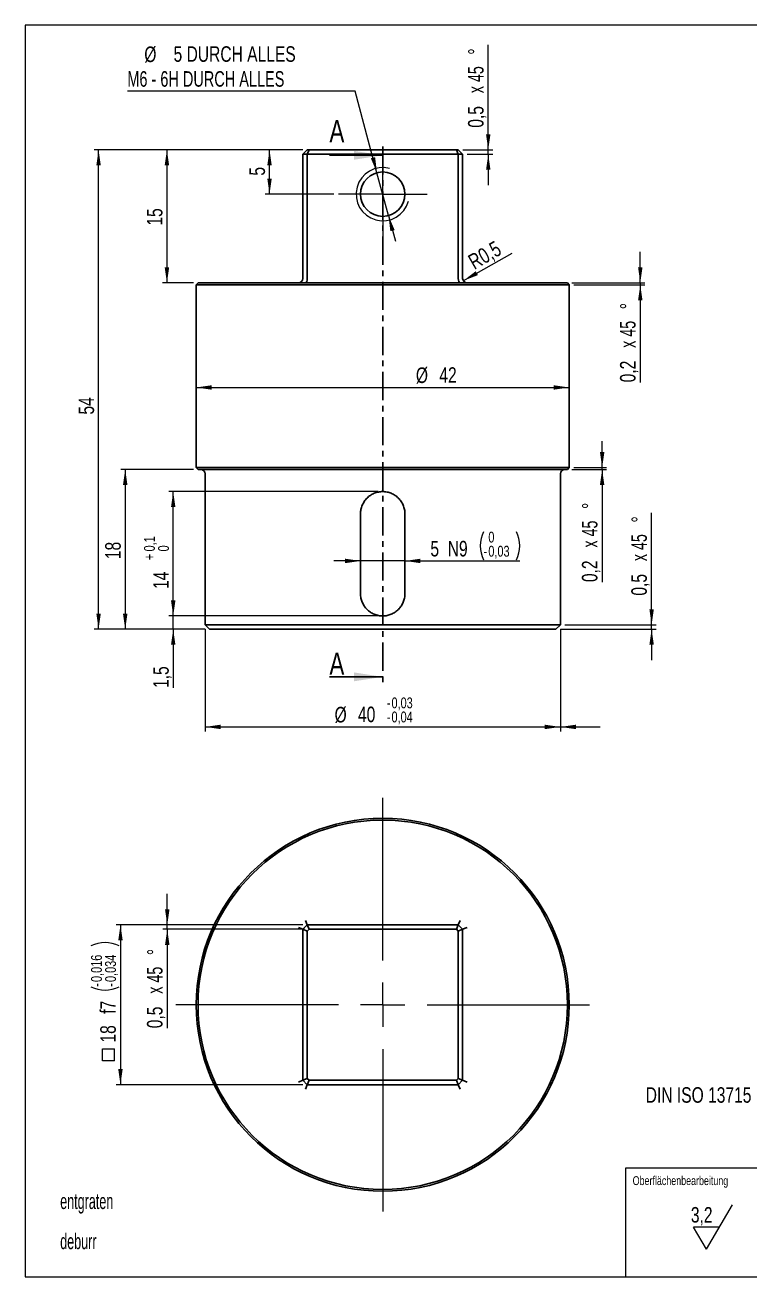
# Model space of a CAD drawing. Header units: millimetres. Extents: x 20 to 415, y 5 to 287.
# Drawn here: x 20 to 183.3, y 5 to 287 of the extents above; entities that cross this region are included whole.
import ezdxf
from ezdxf.enums import TextEntityAlignment as Align

# ---------------------------------------------------------------- set-up
doc = ezdxf.new("R2010")
doc.units = ezdxf.units.MM
doc.linetypes.add('CENTER', pattern=[10.16, 6.35, -1.27, 1.27, -1.27])
doc.styles.add('SLDTEXTSTYLE0', font='TXT', dxfattribs={"width": 0.75})
doc.styles.add('SLDTEXTSTYLE1', font='TXT', dxfattribs={"width": 0.605})
doc.styles.add('SLDTEXTSTYLE2', font='TXT', dxfattribs={"width": 0.697368})
doc.styles.add('SLDTEXTSTYLE3', font='TXT', dxfattribs={"width": 0.6875})
doc.dimstyles.new('SLDDIMSTYLE0', dxfattribs={"dimtxt": 3.5, "dimasz": 3.5, "dimexe": 0, "dimexo": 0.0625, "dimgap": 0.875, "dimtad": 0, "dimtih": 1, "dimtoh": 1, "dimdec": 6, "dimlfac": 0.5, "dimrnd": 1e-09, "dimzin": 12, "dimdsep": 46, "dimtxsty": 'SLDTEXTSTYLE0', "dimsah": 1, "dimcen": 0, "dimadec": 0, "dimazin": 3, "dimtfac": 1, "dimtdec": 1, "dimtmove": 0, "dimatfit": 3, "dimfxl": 1, "dimfrac": 2, "dimtolj": 1, "dimtzin": 12, "dimarcsym": 0})
doc.dimstyles.new('SLDDIMSTYLE1', dxfattribs={"dimtxt": 3.5, "dimasz": 3.5, "dimexe": 0, "dimexo": 0.0625, "dimgap": 0.875, "dimtad": 1, "dimlfac": 0.5, "dimrnd": 1e-09, "dimzin": 12, "dimdsep": 46, "dimtxsty": 'SLDTEXTSTYLE0', "dimsah": 1, "dimcen": 0.09, "dimadec": 0, "dimazin": 3, "dimtfac": 1, "dimtdec": 1, "dimtofl": 0, "dimtmove": 0, "dimatfit": 3, "dimfxl": 1, "dimfrac": 2, "dimtolj": 1, "dimtzin": 12, "dimarcsym": 0})
doc.dimstyles.new('SLDDIMSTYLE10', dxfattribs={"dimtxt": 3.5, "dimasz": 3.5, "dimexe": 0, "dimexo": 0.0625, "dimgap": 0.875, "dimtad": 1, "dimlfac": 0.5, "dimrnd": 1e-09, "dimzin": 12, "dimdsep": 46, "dimtxsty": 'SLDTEXTSTYLE0', "dimsah": 1, "dimcen": 0.09, "dimadec": 0, "dimazin": 3, "dimtol": 1, "dimtp": -0.016, "dimtm": 0.034, "dimtfac": 1, "dimtdec": 3, "dimtofl": 0, "dimtmove": 0, "dimatfit": 3, "dimfxl": 1, "dimfrac": 2, "dimtolj": 1, "dimarcsym": 0})
doc.dimstyles.new('SLDDIMSTYLE2', dxfattribs={"dimtxt": 3.5, "dimasz": 3.5, "dimexe": 0, "dimexo": 0.0625, "dimgap": 0.875, "dimtad": 1, "dimlfac": 0.5, "dimrnd": 1e-09, "dimdsep": 46, "dimtxsty": 'SLDTEXTSTYLE0', "dimsah": 1, "dimcen": 0.09, "dimadec": 0, "dimazin": 2, "dimtfac": 1, "dimtdec": 1, "dimtmove": 0, "dimatfit": 0, "dimfxl": 1, "dimfrac": 2, "dimtolj": 1, "dimtzin": 12, "dimarcsym": 0})
doc.dimstyles.new('SLDDIMSTYLE3', dxfattribs={"dimtxt": 3.5, "dimasz": 3.5, "dimexe": 0, "dimexo": 0.0625, "dimgap": 0.875, "dimtad": 1, "dimdec": 1, "dimlfac": 0.5, "dimrnd": 1e-09, "dimdsep": 46, "dimtxsty": 'SLDTEXTSTYLE0', "dimsah": 1, "dimcen": 0.09, "dimadec": 0, "dimazin": 2, "dimtfac": 1, "dimtdec": 1, "dimtmove": 0, "dimatfit": 0, "dimfxl": 1, "dimfrac": 2, "dimtolj": 1, "dimtzin": 12, "dimarcsym": 0})
doc.dimstyles.new('SLDDIMSTYLE4', dxfattribs={"dimtxt": 3.5, "dimasz": 3.5, "dimexe": 0, "dimexo": 0.0625, "dimgap": 0.875, "dimtad": 1, "dimlfac": 0.5, "dimrnd": 1e-09, "dimdsep": 46, "dimtxsty": 'SLDTEXTSTYLE0', "dimsah": 1, "dimcen": 0, "dimadec": 0, "dimazin": 2, "dimtfac": 1, "dimtdec": 1, "dimtofl": 0, "dimtmove": 1, "dimatfit": 3, "dimfxl": 1, "dimfrac": 2, "dimtolj": 1, "dimtzin": 12, "dimarcsym": 0})
doc.dimstyles.new('SLDDIMSTYLE5', dxfattribs={"dimtxt": 3.5, "dimasz": 3.5, "dimexe": 0, "dimexo": 0.0625, "dimgap": 0.875, "dimtad": 1, "dimlfac": 0.5, "dimrnd": 1e-09, "dimzin": 12, "dimdsep": 46, "dimtxsty": 'SLDTEXTSTYLE0', "dimsah": 1, "dimcen": 0.09, "dimadec": 0, "dimazin": 3, "dimtfac": 1, "dimtdec": 1, "dimtmove": 0, "dimatfit": 0, "dimfxl": 1, "dimfrac": 2, "dimtolj": 1, "dimtzin": 12, "dimarcsym": 0})
doc.dimstyles.new('SLDDIMSTYLE6', dxfattribs={"dimtxt": 3.5, "dimasz": 3.5, "dimexe": 0, "dimexo": 0.0625, "dimgap": 0.875, "dimtad": 1, "dimlfac": 0.5, "dimrnd": 1e-09, "dimzin": 12, "dimdsep": 46, "dimtxsty": 'SLDTEXTSTYLE0', "dimsah": 1, "dimcen": 0.09, "dimadec": 0, "dimazin": 3, "dimtol": 1, "dimtp": 0.1, "dimtfac": 1, "dimtdec": 1, "dimtofl": 0, "dimtmove": 0, "dimatfit": 3, "dimfxl": 1, "dimfrac": 2, "dimtolj": 1, "dimarcsym": 0})
doc.dimstyles.new('SLDDIMSTYLE7', dxfattribs={"dimtxt": 3.5, "dimasz": 3.5, "dimexe": 0, "dimexo": 0.0625, "dimgap": 0.875, "dimtad": 1, "dimlfac": 0.5, "dimrnd": 1e-09, "dimzin": 12, "dimdsep": 46, "dimtxsty": 'SLDTEXTSTYLE0', "dimsah": 1, "dimcen": 0.09, "dimadec": 0, "dimazin": 3, "dimtol": 1, "dimtm": 0.03, "dimtfac": 1, "dimtmove": 0, "dimatfit": 0, "dimfxl": 1, "dimfrac": 2, "dimtolj": 1, "dimarcsym": 0})
doc.dimstyles.new('SLDDIMSTYLE8', dxfattribs={"dimtxt": 3.5, "dimasz": 3.5, "dimexe": 0, "dimexo": 0.0625, "dimgap": 0.875, "dimtad": 1, "dimlfac": 0.5, "dimrnd": 1e-09, "dimzin": 12, "dimdsep": 46, "dimtxsty": 'SLDTEXTSTYLE0', "dimsah": 1, "dimcen": 0.09, "dimadec": 0, "dimazin": 3, "dimtol": 1, "dimtp": -0.03, "dimtm": 0.04, "dimtfac": 1, "dimtofl": 0, "dimtmove": 0, "dimatfit": 3, "dimfxl": 1, "dimfrac": 2, "dimtolj": 1, "dimarcsym": 0})

# ---------------------------------------------------------------- blocks, each defined once
blk = doc.blocks.new('SW_NOTE_0')
at = {"color": 0, "linetype": 'Continuous', "lineweight": 18, "insert": (0, 4.51), "char_height": 3.5, "attachment_point": 1, "style": 'SLDTEXTSTYLE0'}
blk.add_mtext('DIN ISO 13715', dxfattribs=at)
blk = doc.blocks.new('Werkstückkanten - DIN ISO 13715')
at = {"linetype": 'Continuous'}
for points in [[(20.88, 1.5), (22.42, 3.5), (22.88, 3.04)], [(42.09, 4.54), (40.09, 3), (41.63, 5)]]:
    blk.add_hatch(color=7, dxfattribs=at).paths.add_polyline_path(points, flags=0)
at = {"color": 7, "linetype": 'Continuous', "lineweight": 18}
for p, q in [((27.09, 7.71), (27.09, 12.71)), ((44.81, 12.71), (44.81, 7.71)), ((26.09, 6.71), (20.88, 1.5)), ((26.09, 6.71), (36.09, 6.71)), ((27.09, 7.71), (32.09, 7.71)), ((40.09, 3), (43.81, 6.71)), ((43.81, 6.71), (53.81, 6.71)), ((44.81, 7.71), (49.81, 7.71)), ((20.88, 1.5), (20.88, 4.5)), ((20.88, 1.5), (22.42, 3.5)), ((22.88, 3.04), (20.88, 1.5)), ((22.42, 3.5), (22.88, 3.04)), ((37.09, 3), (40.09, 3)), ((40.09, 3), (41.63, 5)), ((42.09, 4.54), (40.09, 3)), ((40.09, 3), (40.09, 0)), ((41.63, 5), (42.09, 4.54)), ((20.88, 1.5), (23.88, 1.5))]:
    blk.add_line(p, q, dxfattribs=at)
blk.add_blockref('SW_NOTE_0', (-11.25, 7.76), dxfattribs=at)
at = {"color": 7, "linetype": 'Continuous', "lineweight": 18, "style": 'SLDTEXTSTYLE0', "width": 0.75}
for tag, p in [('WERT_1', (27.35, 12.18)), ('WERT_2', (45.54, 12.18))]:
    blk.add_attdef(tag, text='', height=3.5, dxfattribs=at).set_placement(p, align=Align.TOP_LEFT)
blk = doc.blocks.new('SW_SFSYMBOL_0')
at = {"color": 0, "linetype": 'Continuous', "lineweight": 0}
for p, q in [((3.51, -5), (9.41, 5)), ((3.51, -5), (0.56, 0)), ((6.46, 0), (0.56, 0))]:
    blk.add_line(p, q, dxfattribs=at)
at = {"color": 0, "linetype": 'Continuous', "lineweight": 0, "insert": (0, 4.51), "char_height": 3.5, "attachment_point": 1, "style": 'SLDTEXTSTYLE0'}
blk.add_mtext('3,2', dxfattribs=at)
blk = doc.blocks.new('_D')
at = {"color": 7, "linetype": 'Continuous', "lineweight": 0}
for p, q in [((94.34, 272.1), (43.04, 272.1)), ((99.26, 253.73), (94.34, 272.1)), ((101.85, 244.07), (99.26, 253.73)), ((101.85, 244.07), (103.4, 238.28))]:
    blk.add_line(p, q, dxfattribs=at)
at = {"color": 7, "linetype": 'Continuous', "lineweight": 18}
for points in [[(99.26, 253.73), (98.84, 257.24), (97.87, 256.98)], [(101.85, 244.07), (102.27, 240.56), (103.24, 240.82)]]:
    blk.add_solid(points, dxfattribs=at)
at = {"color": 7, "linetype": 'Continuous', "lineweight": 18, "char_height": 3.5, "attachment_point": 1}
for s, insert, style in [('%%c', (46.86, 282.16), 'SLDTEXTSTYLE0'), ('5 DURCH ALLES', (53.45, 282.22), 'SLDTEXTSTYLE0'), ('M6 - 6H DURCH ALLES', (43.04, 276.61), 'SLDTEXTSTYLE2')]:
    blk.add_mtext(s, dxfattribs=dict(at, insert=insert, style=style))
blk = doc.blocks.new('_D_1')
at = {"color": 7, "linetype": 'Continuous', "lineweight": 0}
for p, q in [((82.56, 258.9), (74.06, 258.9)), ((75.06, 248.9), (75.06, 258.9)), ((89.56, 248.9), (74.06, 248.9))]:
    blk.add_line(p, q, dxfattribs=at)
at = {"color": 7, "linetype": 'Continuous', "lineweight": 18}
for points in [[(75.06, 258.9), (74.56, 255.4), (75.56, 255.4)], [(75.06, 248.9), (75.56, 252.4), (74.56, 252.4)]]:
    blk.add_solid(points, dxfattribs=at)
at = {"color": 7, "linetype": 'Continuous', "lineweight": 18, "insert": (70.54, 253.08), "char_height": 3.5, "attachment_point": 1, "rotation": 90, "style": 'SLDTEXTSTYLE0'}
blk.add_mtext('5', dxfattribs=at)
blk = doc.blocks.new('_D_2')
at = {"color": 7, "linetype": 'Continuous', "lineweight": 0}
for p, q in [((82.56, 258.9), (50.95, 258.9)), ((51.95, 258.9), (51.95, 228.9)), ((57.96, 228.9), (50.95, 228.9))]:
    blk.add_line(p, q, dxfattribs=at)
at = {"color": 7, "linetype": 'Continuous', "lineweight": 18}
for points in [[(51.95, 258.9), (51.45, 255.4), (52.45, 255.4)], [(51.95, 228.9), (52.45, 232.4), (51.45, 232.4)]]:
    blk.add_solid(points, dxfattribs=at)
at = {"color": 7, "linetype": 'Continuous', "lineweight": 18, "insert": (47.44, 241.82), "char_height": 3.5, "attachment_point": 1, "rotation": 90, "style": 'SLDTEXTSTYLE0'}
blk.add_mtext('15', dxfattribs=at)
blk = doc.blocks.new('_D_3')
at = {"color": 7, "linetype": 'Continuous', "lineweight": 0}
blk.add_line((58.56, 205.36), (142.56, 205.36), dxfattribs=at)
at = {"color": 7, "linetype": 'Continuous', "lineweight": 18}
for points in [[(58.56, 205.36), (62.06, 204.86), (62.06, 205.86)], [(142.56, 205.36), (139.06, 205.86), (139.06, 204.86)]]:
    blk.add_solid(points, dxfattribs=at)
at = {"color": 7, "linetype": 'Continuous', "lineweight": 18, "char_height": 3.5, "attachment_point": 1, "style": 'SLDTEXTSTYLE0'}
for s, insert in [('%%c', (108.02, 209.87)), ('42', (113.3, 209.92))]:
    blk.add_mtext(s, dxfattribs=dict(at, insert=insert))
blk = doc.blocks.new('_D_4')
at = {"color": 7, "linetype": 'Continuous', "lineweight": 0}
for p, q in [((124.32, 258.9), (124.32, 282.56)), ((118.56, 258.9), (125.32, 258.9)), ((119.56, 257.9), (125.32, 257.9)), ((124.32, 257.9), (124.32, 258.9)), ((124.32, 257.9), (124.32, 250.9))]:
    blk.add_line(p, q, dxfattribs=at)
at = {"color": 7, "linetype": 'Continuous', "lineweight": 18}
for points in [[(124.32, 258.9), (124.82, 262.4), (123.82, 262.4)], [(124.32, 257.9), (123.82, 254.4), (124.82, 254.4)]]:
    blk.add_solid(points, dxfattribs=at)
at = {"color": 7, "linetype": 'Continuous', "lineweight": 18, "char_height": 3.5, "attachment_point": 1, "rotation": 90}
for s, insert, style in [('%%d', (119.81, 280.33), 'SLDTEXTSTYLE0'), ('x 45', (119.76, 271.65), 'SLDTEXTSTYLE3'), ('0,5', (119.76, 263.87), 'SLDTEXTSTYLE0')]:
    blk.add_mtext(s, dxfattribs=dict(at, insert=insert, style=style))
blk = doc.blocks.new('_D_5')
at = {"color": 7, "linetype": 'Continuous', "lineweight": 0}
for p, q in [((149.97, 187.3), (149.97, 193.3)), ((143.16, 186.9), (150.97, 186.9)), ((143.56, 187.3), (150.97, 187.3)), ((149.97, 186.9), (149.97, 187.3)), ((149.97, 186.9), (149.97, 161.52))]:
    blk.add_line(p, q, dxfattribs=at)
at = {"color": 7, "linetype": 'Continuous', "lineweight": 18}
for points in [[(149.97, 187.3), (150.47, 190.8), (149.47, 190.8)], [(149.97, 186.9), (149.47, 183.4), (150.47, 183.4)]]:
    blk.add_solid(points, dxfattribs=at)
at = {"color": 7, "linetype": 'Continuous', "lineweight": 18, "char_height": 3.5, "attachment_point": 1, "rotation": 90}
for s, insert, style in [('%%d', (145.46, 177.99), 'SLDTEXTSTYLE0'), ('x 45', (145.41, 169.3), 'SLDTEXTSTYLE3'), ('0,2', (145.41, 161.52), 'SLDTEXTSTYLE0')]:
    blk.add_mtext(s, dxfattribs=dict(at, insert=insert, style=style))
blk = doc.blocks.new('_D_6')
at = {"color": 7, "linetype": 'Continuous', "lineweight": 0}
for p, q in [((158.56, 228.9), (158.56, 235.9)), ((143.16, 228.9), (159.56, 228.9)), ((143.56, 228.5), (159.56, 228.5)), ((158.56, 228.9), (158.56, 228.5)), ((158.56, 228.5), (158.56, 206.51))]:
    blk.add_line(p, q, dxfattribs=at)
at = {"color": 7, "linetype": 'Continuous', "lineweight": 18}
for points in [[(158.56, 228.9), (159.06, 232.4), (158.06, 232.4)], [(158.56, 228.5), (158.06, 225), (159.06, 225)]]:
    blk.add_solid(points, dxfattribs=at)
at = {"color": 7, "linetype": 'Continuous', "lineweight": 18, "char_height": 3.5, "attachment_point": 1, "rotation": 90}
for s, insert, style in [('%%d', (154.04, 222.98), 'SLDTEXTSTYLE0'), ('x 45', (153.99, 214.29), 'SLDTEXTSTYLE3'), ('0,2', (153.99, 206.51), 'SLDTEXTSTYLE0')]:
    blk.add_mtext(s, dxfattribs=dict(at, insert=insert, style=style))
blk = doc.blocks.new('_D_7')
at = {"color": 7, "linetype": 'Continuous', "lineweight": 0}
blk.add_line((118.69, 229.4), (129.74, 235.58), dxfattribs=at)
at = {"color": 7, "linetype": 'Continuous', "lineweight": 18}
blk.add_solid([(118.69, 229.4), (121.99, 230.67), (121.5, 231.55)], dxfattribs=at)
at = {"color": 7, "linetype": 'Continuous', "lineweight": 18, "insert": (119.43, 234.84), "char_height": 3.5, "attachment_point": 1, "rotation": 30, "style": 'SLDTEXTSTYLE0'}
blk.add_mtext('R0,5', dxfattribs=at)
blk = doc.blocks.new('_D_8')
at = {"color": 7, "linetype": 'Continuous', "lineweight": 0}
for p, q in [((53.37, 153.9), (53.37, 159.9)), ((99.56, 153.9), (52.37, 153.9)), ((53.37, 150.9), (53.37, 153.9)), ((60.56, 150.9), (52.37, 150.9)), ((53.37, 150.9), (53.37, 137.67))]:
    blk.add_line(p, q, dxfattribs=at)
at = {"color": 7, "linetype": 'Continuous', "lineweight": 18}
for points in [[(53.37, 153.9), (53.87, 157.4), (52.87, 157.4)], [(53.37, 150.9), (52.87, 147.4), (53.87, 147.4)]]:
    blk.add_solid(points, dxfattribs=at)
at = {"color": 7, "linetype": 'Continuous', "lineweight": 18, "insert": (48.86, 137.67), "char_height": 3.5, "attachment_point": 1, "rotation": 90, "style": 'SLDTEXTSTYLE0'}
blk.add_mtext('1,5', dxfattribs=at)
blk = doc.blocks.new('_D_9')
at = {"color": 7, "linetype": 'Continuous', "lineweight": 0}
for p, q in [((99.56, 181.9), (52.37, 181.9)), ((53.37, 153.9), (53.37, 181.9)), ((99.56, 153.9), (52.37, 153.9))]:
    blk.add_line(p, q, dxfattribs=at)
at = {"color": 7, "linetype": 'Continuous', "lineweight": 18}
for points in [[(53.37, 181.9), (52.87, 178.4), (53.87, 178.4)], [(53.37, 153.9), (53.87, 157.4), (52.87, 157.4)]]:
    blk.add_solid(points, dxfattribs=at)
at = {"color": 7, "linetype": 'Continuous', "lineweight": 18, "attachment_point": 1, "rotation": 90, "style": 'SLDTEXTSTYLE0'}
for s, insert, char_height in [('0,1', (46.79, 168.43), 2.45), ('0', (49.96, 168.43), 2.45), ('+', (46.79, 166.45), 2.45), ('14', (48.86, 159.98), 3.5)]:
    blk.add_mtext(s, dxfattribs=dict(at, insert=insert, char_height=char_height))
blk = doc.blocks.new('_D_10')
at = {"color": 7, "linetype": 'Continuous', "lineweight": 0}
for p, q in [((95.56, 166.29), (89.56, 166.29)), ((105.56, 166.29), (95.56, 166.29)), ((105.56, 166.29), (131.42, 166.29))]:
    blk.add_line(p, q, dxfattribs=at)
at = {"color": 7, "linetype": 'Continuous', "lineweight": 18}
for centre, start, end in [((129.59, 169.71), 153.4349, 206.5651), ((124.34, 169.71), 333.4349, 26.5651)]:
    blk.add_arc(centre, 7.08, start, end, dxfattribs=at)
for points in [[(95.56, 166.29), (92.06, 166.79), (92.06, 165.79)], [(105.56, 166.29), (109.06, 165.79), (109.06, 166.79)]]:
    blk.add_solid(points, dxfattribs=at)
at = {"color": 7, "linetype": 'Continuous', "lineweight": 18, "attachment_point": 1, "style": 'SLDTEXTSTYLE0'}
for s, insert, char_height in [('0', (124.34, 172.87), 2.45), ('5', (111.29, 170.8), 3.5), ('N9', (115.19, 170.8), 3.5), ('0,03', (124.34, 169.7), 2.45), ('-', (123.25, 169.7), 2.45)]:
    blk.add_mtext(s, dxfattribs=dict(at, insert=insert, char_height=char_height))
blk = doc.blocks.new('_D_11')
at = {"color": 7, "linetype": 'Continuous', "lineweight": 0}
for p, q in [((60.56, 150.9), (60.56, 127.9)), ((140.56, 150.9), (140.56, 127.9)), ((60.56, 128.9), (140.56, 128.9)), ((140.56, 128.9), (149.55, 128.9))]:
    blk.add_line(p, q, dxfattribs=at)
at = {"color": 7, "linetype": 'Continuous', "lineweight": 18}
for points in [[(60.56, 128.9), (64.06, 128.4), (64.06, 129.4)], [(140.56, 128.9), (137.06, 129.4), (137.06, 128.4)], [(140.56, 128.9), (144.06, 128.4), (144.06, 129.4)]]:
    blk.add_solid(points, dxfattribs=at)
at = {"color": 7, "linetype": 'Continuous', "lineweight": 18, "attachment_point": 1, "style": 'SLDTEXTSTYLE0'}
for s, insert, char_height in [('0,03', (102.53, 135.54), 2.45), ('%%c', (89.71, 133.41), 3.5), ('40', (94.98, 133.47), 3.5), ('-', (101.45, 135.54), 2.45), ('-', (101.45, 132.37), 2.45), ('0,04', (102.53, 132.37), 2.45)]:
    blk.add_mtext(s, dxfattribs=dict(at, insert=insert, char_height=char_height))
blk = doc.blocks.new('_D_12')
at = {"color": 7, "linetype": 'Continuous', "lineweight": 0}
for p, q in [((161.11, 151.9), (161.11, 177.15)), ((140.56, 150.9), (162.11, 150.9)), ((141.56, 151.9), (162.11, 151.9)), ((161.11, 150.9), (161.11, 151.9)), ((161.11, 150.9), (161.11, 143.9))]:
    blk.add_line(p, q, dxfattribs=at)
at = {"color": 7, "linetype": 'Continuous', "lineweight": 18}
for points in [[(161.11, 151.9), (161.61, 155.4), (160.61, 155.4)], [(161.11, 150.9), (160.61, 147.4), (161.61, 147.4)]]:
    blk.add_solid(points, dxfattribs=at)
at = {"color": 7, "linetype": 'Continuous', "lineweight": 18, "char_height": 3.5, "attachment_point": 1, "rotation": 90}
for s, insert, style in [('%%d', (156.59, 174.93), 'SLDTEXTSTYLE0'), ('x 45', (156.54, 166.24), 'SLDTEXTSTYLE3'), ('0,5', (156.54, 158.47), 'SLDTEXTSTYLE0')]:
    blk.add_mtext(s, dxfattribs=dict(at, insert=insert, style=style))
blk = doc.blocks.new('_D_13')
at = {"color": 7, "linetype": 'Continuous', "lineweight": 0}
for p, q in [((57.96, 186.9), (41.56, 186.9)), ((42.56, 186.9), (42.56, 150.9)), ((60.56, 150.9), (41.56, 150.9))]:
    blk.add_line(p, q, dxfattribs=at)
at = {"color": 7, "linetype": 'Continuous', "lineweight": 18}
for points in [[(42.56, 186.9), (42.06, 183.4), (43.06, 183.4)], [(42.56, 150.9), (43.06, 154.4), (42.06, 154.4)]]:
    blk.add_solid(points, dxfattribs=at)
at = {"color": 7, "linetype": 'Continuous', "lineweight": 18, "insert": (38.04, 166.69), "char_height": 3.5, "attachment_point": 1, "rotation": 90, "style": 'SLDTEXTSTYLE0'}
blk.add_mtext('18', dxfattribs=at)
blk = doc.blocks.new('_D_14')
at = {"color": 7, "linetype": 'Continuous', "lineweight": 0}
for p, q in [((82.56, 258.9), (35.56, 258.9)), ((36.56, 150.9), (36.56, 258.9)), ((60.56, 150.9), (35.56, 150.9))]:
    blk.add_line(p, q, dxfattribs=at)
at = {"color": 7, "linetype": 'Continuous', "lineweight": 18}
for points in [[(36.56, 258.9), (36.06, 255.4), (37.06, 255.4)], [(36.56, 150.9), (37.06, 154.4), (36.06, 154.4)]]:
    blk.add_solid(points, dxfattribs=at)
at = {"color": 7, "linetype": 'Continuous', "lineweight": 18, "insert": (32.04, 199.26), "char_height": 3.5, "attachment_point": 1, "rotation": 90, "style": 'SLDTEXTSTYLE0'}
blk.add_mtext('54', dxfattribs=at)
blk = doc.blocks.new('SW_CENTERMARKSYMBOL_0')
at = {"color": 0, "linetype": 'Continuous', "lineweight": 18}
for p, q in [((0, 5), (0, 10)), ((0, 0), (0, 5)), ((-5, 0), (-10, 0)), ((0, 0), (-5, 0)), ((0, 0), (0, -5)), ((0, 0), (5, 0)), ((5, 0), (10, 0)), ((0, -5), (0, -10))]:
    blk.add_line(p, q, dxfattribs=at)
blk = doc.blocks.new('SW_SYMBOL_MOD_BOX')
at = {"color": 0, "linetype": 'Continuous', "lineweight": 18}
for p, q in [((200, 200), (200, 800)), ((200, 800), (800, 800)), ((800, 800), (800, 200)), ((200, 200), (800, 200))]:
    blk.add_line(p, q, dxfattribs=at)
blk = doc.blocks.new('_D_15')
at = {"color": 7, "linetype": 'Continuous', "lineweight": 0}
for p, q in [((82.56, 84.31), (40.49, 84.31)), ((41.49, 84.31), (41.49, 48.31)), ((82.56, 48.31), (40.49, 48.31))]:
    blk.add_line(p, q, dxfattribs=at)
at = {"color": 7, "linetype": 'Continuous', "lineweight": 18}
for centre, start, end in [((38.02, 73.25), 63.4349, 116.5651), ((38.02, 76.69), 243.4349, 296.5651)]:
    blk.add_arc(centre, 7.08, start, end, dxfattribs=at)
for points in [[(41.49, 84.31), (40.99, 80.81), (41.99, 80.81)], [(41.49, 48.31), (41.99, 51.81), (40.99, 51.81)]]:
    blk.add_solid(points, dxfattribs=at)
at = {"color": 7, "linetype": 'Continuous', "lineweight": 18, "xscale": 0.0044707031, "yscale": 0.0044707031, "zscale": 0.0044707031, "rotation": 90}
blk.add_blockref('SW_SYMBOL_MOD_BOX', (41.01, 52.8), dxfattribs=at)
at = {"color": 7, "linetype": 'Continuous', "lineweight": 18, "attachment_point": 1, "rotation": 90, "style": 'SLDTEXTSTYLE0'}
for s, insert, char_height in [('0,016', (34.86, 71.44), 2.45), ('0,034', (38.03, 71.44), 2.45), ('-', (34.86, 70.36), 2.45), ('-', (38.03, 70.36), 2.45), ('f7', (36.93, 64.29), 3.5), ('18', (36.93, 57.8), 3.5)]:
    blk.add_mtext(s, dxfattribs=dict(at, insert=insert, char_height=char_height))
blk = doc.blocks.new('_D_16')
at = {"color": 7, "linetype": 'Continuous', "lineweight": 0}
for p, q in [((52.03, 84.31), (52.03, 91.31)), ((82.56, 84.31), (51.03, 84.31)), ((82.97, 83.31), (51.03, 83.31)), ((52.03, 83.31), (52.03, 84.31)), ((52.03, 83.31), (52.03, 61.02))]:
    blk.add_line(p, q, dxfattribs=at)
at = {"color": 7, "linetype": 'Continuous', "lineweight": 18}
for points in [[(52.03, 84.31), (52.53, 87.81), (51.53, 87.81)], [(52.03, 83.31), (51.53, 79.81), (52.53, 79.81)]]:
    blk.add_solid(points, dxfattribs=at)
at = {"color": 7, "linetype": 'Continuous', "lineweight": 18, "char_height": 3.5, "attachment_point": 1, "rotation": 90}
for s, insert, style in [('%%d', (47.52, 77.49), 'SLDTEXTSTYLE0'), ('x 45', (47.46, 68.8), 'SLDTEXTSTYLE3'), ('0,5', (47.46, 61.02), 'SLDTEXTSTYLE0')]:
    blk.add_mtext(s, dxfattribs=dict(at, insert=insert, style=style))
blk = doc.blocks.new('SW_CENTERMARKSYMBOL_1')
at = {"color": 0, "linetype": 'Continuous', "lineweight": 18}
for p, q in [((0, 10), (0, 46.6)), ((0, 0), (0, 5)), ((-10, 0), (-46.6, 0)), ((0, 0), (-5, 0)), ((0, 0), (0, -5)), ((0, 0), (5, 0)), ((10, 0), (46.6, 0)), ((0, -10), (0, -46.6))]:
    blk.add_line(p, q, dxfattribs=at)

msp = doc.modelspace()

# ---------------------------------------------------------------- linework, layer by layer
at = {"color": 7, "linetype": 'Continuous', "lineweight": 18}
for p, q in [((20, 287), (20, 5)), ((415, 287), (20, 287)), ((230, 29.4754958), (155.2110187, 29.4754958)), ((155.2110187, 29.4754958), (155.2110187, 5)), ((20, 5), (415, 5))]:
    msp.add_line(p, q, dxfattribs=at)
at = {"color": 7, "linetype": 'CENTER', "lineweight": 25}
msp.add_line((100.5564869, 259.6587035), (100.5564869, 138.1770486), dxfattribs=at)
at = {"color": 7, "linetype": 'Continuous', "lineweight": 25}
for p, q in [((82.5564869, 257.9030961), (83.5564869, 258.9030961)), ((83.5564869, 257.9030961), (82.5564869, 257.9030961)), ((82.5564869, 229.9030961), (82.5564869, 257.9030961)), ((83.5564869, 258.9030961), (83.9707004, 258.9030961)), ((83.5564869, 257.9030961), (83.9707004, 258.9030961)), ((83.5564869, 257.9030961), (83.5564869, 229.9030961)), ((117.5564869, 257.9030961), (83.5564869, 257.9030961)), ((83.9707004, 258.9030961), (117.1422733, 258.9030961)), ((88.5564869, 257.6587035), (100.5564869, 257.6587035)), ((117.5564869, 257.9030961), (117.1422733, 258.9030961)), ((117.1422733, 258.9030961), (117.5564869, 258.9030961)), ((117.5564869, 258.9030961), (118.5564869, 257.9030961)), ((117.5564869, 229.9030961), (117.5564869, 257.9030961)), ((118.5564869, 257.9030961), (117.5564869, 257.9030961)), ((118.5564869, 257.9030961), (118.5564869, 229.9030961)), ((58.9564869, 228.9030961), (58.5564869, 228.5030961)), ((58.5564869, 228.5030961), (58.5564869, 187.3030961)), ((142.5564869, 228.5030961), (58.5564869, 228.5030961)), ((58.9564869, 228.9030961), (142.1564869, 228.9030961)), ((142.5564869, 228.5030961), (142.1564869, 228.9030961)), ((142.5564869, 187.3030961), (142.5564869, 228.5030961)), ((58.5564869, 187.3030961), (58.9564869, 186.9030961)), ((58.5564869, 187.3030961), (142.5564869, 187.3030961)), ((142.1564869, 186.9030961), (58.9564869, 186.9030961)), ((142.1564869, 186.9030961), (142.5564869, 187.3030961)), ((60.5564869, 185.9030961), (60.5564869, 151.9030961)), ((140.5564869, 151.9030961), (140.5564869, 185.9030961)), ((95.5564869, 158.9030961), (95.5564869, 176.9030961)), ((105.5564869, 176.9030961), (105.5564869, 158.9030961)), ((60.5564869, 151.9030961), (61.5564869, 150.9030961)), ((60.5564869, 151.9030961), (140.5564869, 151.9030961)), ((139.5564869, 150.9030961), (61.5564869, 150.9030961)), ((139.5564869, 150.9030961), (140.5564869, 151.9030961)), ((88.5564869, 140.1770486), (100.5564869, 140.1770486)), ((83.5564869, 84.3140312), (83.1422733, 85.3140312)), ((117.5564869, 84.3140312), (117.9707004, 85.3140312)), ((81.5564869, 83.7282448), (82.5564869, 83.3140312)), ((82.5564869, 83.3140312), (83.5564869, 84.3140312)), ((82.5564869, 83.3140312), (83.5564869, 82.8998177)), ((82.5564869, 49.3140312), (82.5564869, 83.3140312)), ((83.9707004, 83.3140312), (83.5564869, 84.3140312)), ((83.5564869, 84.3140312), (117.5564869, 84.3140312)), ((83.9707004, 83.3140312), (83.5564869, 82.8998177)), ((83.5564869, 82.8998177), (83.5564869, 49.7282448)), ((117.1422733, 83.3140312), (83.9707004, 83.3140312)), ((117.1422733, 83.3140312), (117.5564869, 84.3140312)), ((117.5564869, 82.8998177), (117.1422733, 83.3140312)), ((117.5564869, 84.3140312), (118.5564869, 83.3140312)), ((117.5564869, 82.8998177), (118.5564869, 83.3140312)), ((117.5564869, 49.7282448), (117.5564869, 82.8998177)), ((118.5564869, 83.3140312), (119.5564869, 83.7282448)), ((118.5564869, 83.3140312), (118.5564869, 49.3140312)), ((81.5564869, 48.8998177), (82.5564869, 49.3140312)), ((82.5564869, 49.3140312), (83.5564869, 49.7282448)), ((83.5564869, 48.3140312), (82.5564869, 49.3140312)), ((83.1422733, 47.3140312), (83.5564869, 48.3140312)), ((83.5564869, 49.7282448), (83.9707004, 49.3140312)), ((83.5564869, 48.3140312), (83.9707004, 49.3140312)), ((117.5564869, 48.3140312), (83.5564869, 48.3140312)), ((83.9707004, 49.3140312), (117.1422733, 49.3140312)), ((117.1422733, 49.3140312), (117.5564869, 49.7282448)), ((117.5564869, 48.3140312), (117.1422733, 49.3140312)), ((117.5564869, 49.7282448), (118.5564869, 49.3140312)), ((118.5564869, 49.3140312), (117.5564869, 48.3140312)), ((117.9707004, 47.3140312), (117.5564869, 48.3140312)), ((118.5564869, 49.3140312), (119.5564869, 48.8998177))]:
    msp.add_line(p, q, dxfattribs=at)
for centre, radius in [((100.5564869, 248.9030961), 5), ((100.5564869, 66.3140312), 42), ((100.5564869, 66.3140312), 41.6)]:
    msp.add_circle(centre, radius, dxfattribs=at)
at = {"color": 7, "linetype": 'Continuous', "lineweight": 18}
msp.add_arc((100.5564869, 248.9030961), 6, 75, 345, dxfattribs=at)
at = {"color": 7, "linetype": 'Continuous', "lineweight": 25}
for centre, start, end in [((81.5564869, 229.9030961), 270, 0), ((119.5564869, 229.9030961), 180, 270), ((59.5564869, 185.9030961), 0, 90), ((141.5564869, 185.9030961), 90, 180)]:
    msp.add_arc(centre, 1, start, end, dxfattribs=at)
for centre, start_param, end_param in [((83.1422733, 229.9030961), 3.1415926536, 4.7123889804), ((117.9707004, 229.9030961), 1.5707963268, 3.1415926536)]:
    msp.add_ellipse(centre, major_axis=(0, 1), ratio=0.4142135624, start_param=start_param, end_param=end_param, dxfattribs=at)
for points in [[(95.5564869, 176.9030961), (95.5564869, 177.2337301), (95.588959, 177.5587744), (95.71613, 178.1981606), (95.8123952, 178.5158397), (96.0634177, 179.1211306), (96.2169811, 179.4081629), (96.5797304, 179.9513872), (96.7906594, 180.2083453), (97.2513816, 180.6690499), (97.5028315, 180.8759052), (98.0491537, 181.2414487), (98.3396498, 181.3966044), (98.9410424, 181.646125), (99.2563906, 181.7423158), (99.9018665, 181.8709699), (100.2264535, 181.9028571), (100.8792384, 181.9033325), (101.2108238, 181.8708702), (101.8522892, 181.7433268), (102.1641044, 181.6489333), (102.7698227, 181.3984881), (103.0621965, 181.2421508), (103.6036718, 180.880613), (103.8563709, 180.6739767), (104.3230941, 180.207857), (104.5298011, 179.9557554), (104.8920504, 179.4148372), (105.0488562, 179.1225411), (105.3000402, 178.5174135), (105.3948512, 178.2058311), (105.5232941, 177.5646957), (105.5564869, 177.2337296), (105.5564869, 176.9030961)], [(105.5564869, 158.9030961), (105.5564869, 158.5724621), (105.5240147, 158.2474179), (105.3968438, 157.6080317), (105.3005785, 157.2903526), (105.049556, 156.6850617), (104.8959926, 156.3980293), (104.5332433, 155.8548051), (104.3223143, 155.597847), (103.8615922, 155.1371424), (103.6101422, 154.9302871), (103.0638201, 154.5647436), (102.7733239, 154.4095878), (102.1719314, 154.1600673), (101.8565832, 154.0638764), (101.2111072, 153.9352223), (100.8865203, 153.9033351), (100.2337354, 153.9028598), (99.90215, 153.935322), (99.2606845, 154.0628655), (98.9488694, 154.157259), (98.343151, 154.4077042), (98.0507773, 154.5640414), (97.5093019, 154.9255793), (97.2566029, 155.1322156), (96.7898796, 155.5983353), (96.5831727, 155.8504369), (96.2209234, 156.391355), (96.0641175, 156.6836512), (95.8129336, 157.2887788), (95.7181225, 157.6003611), (95.5896796, 158.2414966), (95.5564869, 158.5724627), (95.5564869, 158.9030961)]]:
    msp.add_open_spline(points, degree=3, knots=[0, 0, 0, 0, 0.0625, 0.0625, 0.125, 0.125, 0.1875, 0.1875, 0.25, 0.25, 0.3125, 0.3125, 0.375, 0.375, 0.4375, 0.4375, 0.5, 0.5, 0.5625, 0.5625, 0.625, 0.625, 0.6875, 0.6875, 0.75, 0.75, 0.8125, 0.8125, 0.875, 0.875, 0.9375, 0.9375, 1, 1, 1, 1], dxfattribs=at)
for points in [[(100.5564869, 257.6587035), (94.0564869, 258.6587035), (94.0564869, 256.6587035)], [(100.5564869, 140.1770486), (94.0564869, 141.1770486), (94.0564869, 139.1770486)]]:
    msp.add_solid(points, dxfattribs=at)

# ---------------------------------------------------------------- block references
at = {"color": 7, "linetype": 'Continuous', "lineweight": 0}
for name, p in [('SW_CENTERMARKSYMBOL_0', (100.5564869, 248.9030961)), ('SW_CENTERMARKSYMBOL_1', (100.5564869, 66.3140312)), ('SW_SFSYMBOL_0', (169.9531301, 16.235774))]:
    msp.add_blockref(name, p, dxfattribs=at)
at = {"color": 7, "linetype": 'Continuous'}
ref = msp.add_blockref('Werkstückkanten - DIN ISO 13715', (171.030461, 35.4783905), dxfattribs=at)
ref.add_attrib('WERT_2', '-0,3', dxfattribs={"color": 7, "linetype": 'Continuous', "lineweight": 18, "height": 3.5, "style": 'SLDTEXTSTYLE0', "width": 0.75}).set_placement((216.5687437, 43.1838439), align=Align.BOTTOM_LEFT)
ref.add_attrib('WERT_1', '+0,3', dxfattribs={"color": 7, "linetype": 'Continuous', "lineweight": 18, "height": 3.5, "style": 'SLDTEXTSTYLE0', "width": 0.75}).set_placement((198.3812771, 43.1925263), align=Align.BOTTOM_LEFT)

# ---------------------------------------------------------------- texts
at = {"color": 7, "linetype": 'Continuous', "char_height": 5, "attachment_point": 1, "style": 'SLDTEXTSTYLE0'}
for insert in [(88.5564869, 265.600644), (88.5564869, 145.6492275)]:
    msp.add_mtext('A', dxfattribs=dict(at, insert=insert))
at = {"color": 7, "linetype": 'Continuous', "lineweight": 0, "attachment_point": 1}
for s, insert, char_height, style in [('Oberflächenbearbeitung', (156.8399263, 27.6991454), 2, 'SLDTEXTSTYLE0'), ('entgraten', (27.9143344, 23.8075332), 3.5, 'SLDTEXTSTYLE1'), ('deburr', (27.9143344, 14.7658662), 3.5, 'SLDTEXTSTYLE1')]:
    msp.add_mtext(s, dxfattribs=dict(at, insert=insert, char_height=char_height, style=style))

# ---------------------------------------------------------------- dimensions: what is measured, and where the dimension line sits
at = {"color": 7, "linetype": 'Continuous', "lineweight": 18}
dim = msp.add_diameter_dim_2p(p1=(99.2623917, 253.7327253), p2=(101.8505821, 244.073467), text='<> DURCH ALLES\\PM6 - 6H DURCH ALLES\\P', dimstyle='SLDDIMSTYLE0', dxfattribs=at)
dim.commit()
dim.dimension.update_dxf_attribs({"geometry": '_D', "text_midpoint": (67.1919524, 277.6790376), "dimtype": 163})
for base, p1, p2, text, dimstyle, picture, middle in [((124.321204, 258.9030961), (118.5564869, 257.9030961), (117.5564869, 258.9030961), '<> x 45%%d', 'SLDDIMSTYLE2', '_D_4', (124.321204, 273.2129942)), ((158.5564869, 228.5030961), (142.1564869, 228.9030961), (142.5564869, 228.5030961), '<> x 45%%d', 'SLDDIMSTYLE2', '_D_6', (158.5564869, 215.8551591)), ((149.9741665, 187.3030961), (142.1564869, 186.9030961), (142.5564869, 187.3030961), '<> x 45%%d', 'SLDDIMSTYLE3', '_D_5', (149.9741665, 170.8646529)), ((161.1061165, 151.9030961), (139.5564869, 150.9030961), (140.5564869, 151.9030961), '<> x 45%%d', 'SLDDIMSTYLE2', '_D_12', (161.1061165, 167.8093889)), ((52.0282495, 84.3140312), (83.9707004, 83.3140312), (83.5564869, 84.3140312), '<> x 45%%d', 'SLDDIMSTYLE2', '_D_16', (52.0282495, 70.3657324)), ((41.4919141, 48.3140312), (83.5564869, 84.3140312), (83.5564869, 48.3140312), '{\\fGDT;o}<>f7', 'SLDDIMSTYLE10', '_D_15', (41.4919141, 66.5680626))]:
    dim = msp.add_linear_dim(base=base, p1=p1, p2=p2, angle=90, text=text, dimstyle=dimstyle, dxfattribs=at)
    dim.commit()
    dim.dimension.update_dxf_attribs({"geometry": picture, "text_midpoint": middle, "dimtype": 160})
for base, p1, p2, dimstyle, picture, middle in [((36.5564869, 258.9030961), (61.5564869, 150.9030961), (83.5564869, 258.9030961), 'SLDDIMSTYLE1', '_D_14', (36.5564869, 201.8449027)), ((51.9501746, 228.9030961), (83.5564869, 258.9030961), (58.9564869, 228.9030961), 'SLDDIMSTYLE1', '_D_2', (51.9501746, 244.4092002)), ((75.0560664, 258.9030961), (90.5564869, 248.9030961), (83.5564869, 258.9030961), 'SLDDIMSTYLE1', '_D_1', (75.0560664, 254.3777948)), ((42.5564869, 150.9030961), (58.9564869, 186.9030961), (61.5564869, 150.9030961), 'SLDDIMSTYLE1', '_D_13', (42.5564869, 169.2757588)), ((53.3708421, 181.9030961), (100.5564869, 153.9030961), (100.5564869, 181.9030961), 'SLDDIMSTYLE6', '_D_9', (53.3708421, 166.4672488)), ((53.3708421, 153.9030961), (61.5564869, 150.9030961), (100.5564869, 153.9030961), 'SLDDIMSTYLE5', '_D_8', (53.3708421, 140.9030961))]:
    dim = msp.add_linear_dim(base=base, p1=p1, p2=p2, angle=90, dimstyle=dimstyle, dxfattribs=at)
    dim.commit()
    dim.dimension.update_dxf_attribs({"geometry": picture, "text_midpoint": middle, "dimtype": 160})
dim = msp.add_radius_dim(center=(119.5564869, 229.9030961), mpoint=(118.6904615, 229.4030961), dimstyle='SLDDIMSTYLE4', dxfattribs=at)
dim.commit()
dim.dimension.update_dxf_attribs({"geometry": '_D_7', "text_midpoint": (126.0314055, 233.6413964), "dimtype": 164})
for base, p1, p2, text, dimstyle, picture, middle in [((142.5564869, 205.3557529), (58.5564869, 187.3030961), (142.5564869, 187.3030961), '%%c<>', 'SLDDIMSTYLE1', '_D_3', (113.2444138, 205.3557529)), ((95.5564869, 166.2885854), (105.5564869, 158.9030961), (95.5564869, 158.9030961), '<>N9', 'SLDDIMSTYLE7', '_D_10', (121.3573028, 166.2885854)), ((140.5564869, 128.9030961), (60.5564869, 151.9030961), (140.5564869, 151.9030961), '%%c<>', 'SLDDIMSTYLE8', '_D_11', (99.2878052, 128.9030961))]:
    dim = msp.add_linear_dim(base=base, p1=p1, p2=p2, text=text, dimstyle=dimstyle, dxfattribs=at)
    dim.commit()
    dim.dimension.update_dxf_attribs({"geometry": picture, "text_midpoint": middle, "dimtype": 160})

doc.saveas('drawing.dxf')
